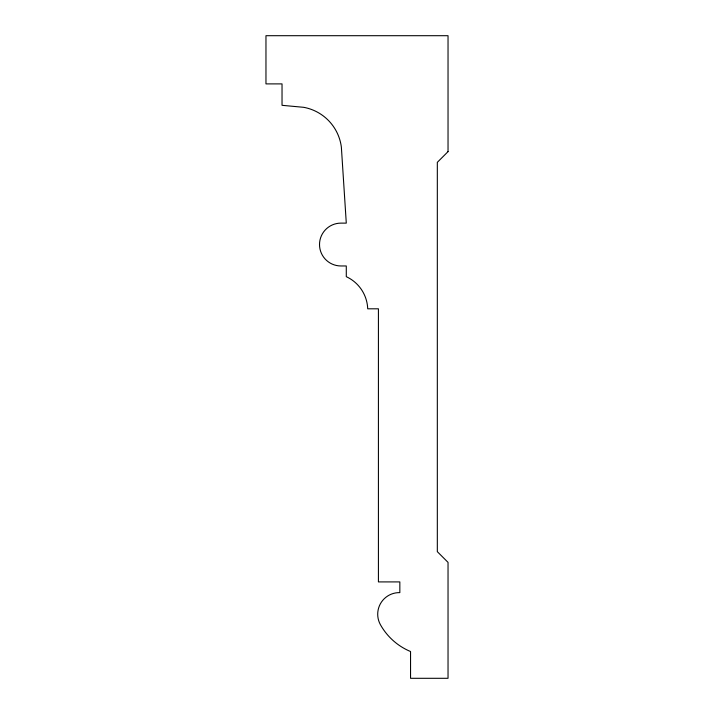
<?xml version="1.0" encoding="UTF-8"?>
<svg xmlns="http://www.w3.org/2000/svg" width="714" height="714" viewBox="0 0 714 714"><rect width="100%" height="100%" fill="white"/><g stroke="black" fill="none" stroke-linecap="round" stroke-linejoin="round"><path stroke-width="1.07" d="M448.035 151.627L437.325 162.337L437.325 551.663L448.035 562.373L448.035 678.3L410.55 678.3L410.55 651.525A61.663 61.663 0 0 1 380.366 624.607A21.607 21.607 0 0 1 399.84 592.62L399.84 581.91L378.42 581.91L378.42 308.805L367.71 308.805A36.869 36.869 0 0 0 346.29 276.675L346.29 265.965L340.935 265.965A21.42 21.42 0 0 1 319.515 244.545A21.42 21.42 0 0 1 340.935 223.125L346.29 223.125L341.363 147.084A46.472 46.472 0 0 0 303.736 107.323L282.03 105.315L282.03 83.895L265.965 83.895L265.965 35.7L448.035 35.7L448.035 151.627"/></g></svg>
